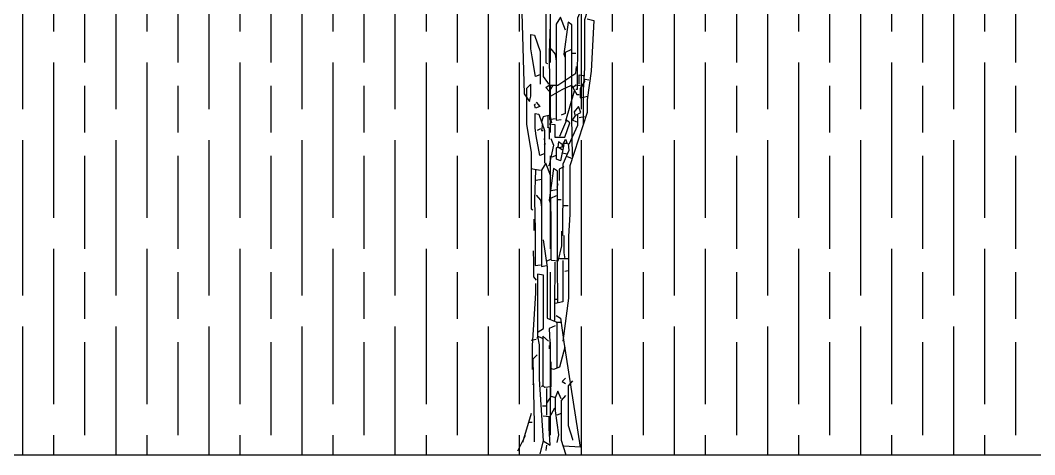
# Model space of a CAD drawing. Header units: centimetres. Extents: x -3096 to 17897, y -3131 to 15798.
# Drawn here: x 5918 to 6572, y -1953 to -1673 of the extents above; entities that cross this region are included whole.
import ezdxf

# ---------------------------------------------------------------- set-up
doc = ezdxf.new("R2010")
doc.units = ezdxf.units.CM

msp = doc.modelspace()

# ---------------------------------------------------------------- hatches: boundary and pattern name
at = {"transparency": 33554508}
h = msp.add_hatch(dxfattribs=at)
h.set_pattern_fill('GOST_WOOD', color=256, scale=10)
h.set_pattern_definition([(90, (0, 600), (60, -4e-15), [100, -20]), (90, (20, 580), (60, -4e-15), [60, -15, 30, -15]), (90, (40, 550), (60, -4e-15), [100, -20])])
h.paths.add_polyline_path([(7264.59, -1952.53), (7264.59, -1352.53), (5264.59, -1352.53), (5264.59, -1952.53), (5464.59, -1952.53)])

# ---------------------------------------------------------------- linework, layer by layer
msp.add_line((5464.59, -1952.53), (7264.59, -1952.53))
at = {"color": 84}
for points in [[(6250.92, -1573.82), (6252.44, -1625.87), (6255.9, -1630.85), (6256.74, -1627.53), (6256.74, -1619.78), (6253.97, -1622.55), (6253.97, -1645.8), (6257.01, -1663.52), (6257.01, -1700.06), (6258.12, -1700.61)], [(6300.25, -1608.41), (6295.77, -1611.47), (6293, -1629.74), (6293, -1638.05), (6281.93, -1672.38), (6281.93, -1703.38), (6281.1, -1717.78), (6281.1, -1739.92), (6281.1, -1739.92)], [(6280.82, -1657.98), (6281.37, -1662.41), (6277.5, -1671.27), (6277.5, -1695.08), (6277.22, -1703.94), (6277.22, -1717.22), (6276.39, -1717.22)], [(6241.51, -1667.95), (6243.03, -1719.99), (6246.49, -1724.97), (6247.32, -1721.65), (6247.32, -1713.9), (6244.55, -1716.67), (6244.55, -1739.92), (6247.6, -1757.64), (6247.6, -1794.18), (6248.71, -1794.74)], [(6269.75, -1679.02), (6266.42, -1670.72), (6263.66, -1675.14), (6263.66, -1700.06), (6263.66, -1731.07), (6263.66, -1737.16), (6266.98, -1736.6)], [(6288.02, -1672.93), (6286.36, -1705.6), (6283.59, -1723.87), (6283.59, -1732.17), (6272.51, -1766.5), (6272.51, -1797.51), (6271.68, -1811.9), (6271.68, -1851.76), (6268.09, -1879.45)], [(6283.59, -1671.82), (6288.02, -1672.93)], [(6259.78, -1675.14), (6259.23, -1693.97), (6259.5, -1713.9), (6259.5, -1736.6), (6263.1, -1736.05)], [(6274.18, -1760.41), (6273.9, -1734.94), (6273.9, -1675.7), (6271.41, -1674.04), (6268.64, -1694.52), (6269.19, -1696.18)], [(6253.14, -1707.81), (6250.37, -1708.92), (6248.15, -1696.18), (6247.32, -1691.2), (6247.32, -1681.79), (6249.81, -1682.34), (6253.41, -1692.86), (6253.41, -1713.9)], [(6260.34, -1691.2), (6263.1, -1694.52), (6263.66, -1698.95)], [(6273.07, -1691.75), (6269.47, -1693.42), (6269.61, -1710.03), (6269.61, -1732.73), (6266.98, -1733.83)], [(6274.18, -1693.97), (6276.39, -1693.97)], [(6255.35, -1702.53), (6255.35, -1708.92), (6258.12, -1712.79), (6258.67, -1713.9)], [(6261.44, -1715.01), (6259.23, -1718.33), (6257.01, -1716.12), (6259.23, -1714.46), (6264.76, -1714.46), (6276.39, -1706.7), (6276.87, -1702.53)], [(6278.6, -1713.9), (6278.6, -1707.81), (6281.37, -1708.36), (6281.93, -1712.24), (6279.16, -1716.67), (6279.16, -1722.76), (6284.14, -1721.65)], [(6282.48, -1710.58), (6284.7, -1711.13)], [(6260.06, -1733.83), (6260.06, -1721.65), (6267.53, -1717.22), (6273.62, -1714.46), (6276.94, -1720.55), (6278.6, -1720.55)], [(6275.28, -1718.33), (6269.75, -1737.71)], [(6279.16, -1715.01), (6276.39, -1714.46), (6274.73, -1716.12)], [(6281.1, -1714.46), (6281.1, -1722.21)], [(6250.92, -1725.53), (6253.14, -1728.3), (6250.37, -1729.4), (6249.81, -1727.19), (6250.37, -1726.64)], [(6276.94, -1738.26), (6274.18, -1737.16), (6276.39, -1733.83), (6279.71, -1732.17), (6278.05, -1728.3), (6275.28, -1731.62), (6275.84, -1733.83)], [(6255.9, -1758.75), (6253.14, -1759.86), (6250.92, -1747.12), (6250.09, -1742.14), (6250.09, -1732.73), (6252.58, -1733.28), (6256.18, -1743.8), (6256.18, -1764.84)], [(6260.89, -1738.82), (6259.78, -1733.83), (6255.35, -1734.94), (6254.24, -1738.26)], [(6258.4, -1734.39), (6258.4, -1741.58)], [(6259.23, -1739.37), (6262.83, -1739.92), (6262.83, -1747.95), (6269.19, -1747.95), (6272.51, -1738.82), (6270.3, -1737.16), (6265.87, -1747.68)], [(6277.5, -1733.83), (6277.5, -1740.48), (6271.96, -1752.66)], [(6281.93, -1734.94), (6278.6, -1735.49)], [(6253.69, -1742.69), (6251.48, -1743.8)], [(6254.8, -1739.37), (6254.24, -1743.8), (6255.35, -1743.8)], [(6259.5, -1749.34), (6259.5, -1742.14), (6258.12, -1741.58)], [(6255.9, -1748.78), (6256.46, -1752.66), (6255.9, -1753.21)], [(6260.33, -1748.78), (6261.99, -1753.21), (6259.23, -1765.95), (6258.67, -1766.5)], [(6267.53, -1752.66), (6265.32, -1751), (6264.76, -1754.32), (6267.53, -1755.98)], [(6267.53, -1753.77), (6269.75, -1749.34), (6270.85, -1752.1), (6268.09, -1752.1)], [(6268.64, -1752.66), (6266.42, -1763.18), (6263.93, -1762.07), (6263.93, -1754.87), (6264.76, -1754.32)], [(6268.09, -1754.32), (6265.87, -1754.87)], [(6271.41, -1752.1), (6271.96, -1756.53), (6268.09, -1765.39), (6268.09, -1789.2), (6267.81, -1798.06), (6267.81, -1811.35), (6266.98, -1811.35)], [(6267.53, -1758.19), (6270.85, -1758.75)], [(6260.33, -1773.14), (6257.01, -1764.84), (6254.24, -1769.27), (6254.24, -1794.18), (6254.24, -1825.19), (6254.24, -1831.28), (6257.57, -1830.73)], [(6263.66, -1759.86), (6260.89, -1760.96)], [(6270.85, -1760.41), (6273.62, -1761.52)], [(6247.6, -1768.16), (6249.81, -1768.71), (6253.69, -1769.27)], [(6250.37, -1769.27), (6249.81, -1788.09), (6250.09, -1808.02), (6250.09, -1830.73), (6253.69, -1830.17)], [(6264.76, -1854.53), (6264.49, -1829.06), (6264.49, -1769.82), (6261.99, -1768.16), (6259.23, -1788.65), (6259.78, -1790.31)], [(6268.64, -1767.05), (6265.59, -1768.71), (6265.59, -1775.91)], [(6254.24, -1775.36), (6250.92, -1775.91)], [(6264.76, -1778.13), (6264.21, -1780.34)], [(6264.21, -1782), (6260.33, -1782.56)], [(6250.92, -1785.32), (6253.69, -1788.65), (6254.24, -1793.08)], [(6263.66, -1785.88), (6260.06, -1787.54), (6260.2, -1804.15), (6260.2, -1826.85), (6257.57, -1827.96)], [(6264.76, -1788.09), (6266.98, -1788.09)], [(6268.64, -1791.97), (6271.41, -1791.97)], [(6249.26, -1800.83), (6249.26, -1808.02)], [(6267.25, -1808.58), (6267.25, -1817.99), (6264.76, -1827.96), (6260.89, -1827.4), (6260.33, -1826.85)], [(6255.35, -1814.12), (6257.84, -1831.83), (6257.84, -1864.5), (6264.21, -1867.27), (6264.21, -1896.61)], [(6268.64, -1811.35), (6268.64, -1822.42), (6269.19, -1826.3)], [(6248.98, -1821.31), (6249.12, -1828.51), (6249.12, -1837.92), (6250.92, -1840.14)], [(6262.83, -1828.51), (6262.69, -1857.3), (6262.69, -1866.16)], [(6268.09, -1827.4), (6268.09, -1837.92), (6268.09, -1853.98), (6263.1, -1855.09)], [(6271.41, -1826.3), (6265.87, -1826.3)], [(6252.03, -1873.36), (6255.63, -1871.14), (6255.49, -1861.73), (6255.49, -1836.82), (6251.75, -1836.26), (6251.61, -1845.67), (6251.61, -1875.57), (6251.48, -1877.79)], [(6271.41, -1834.05), (6269.19, -1834.6)], [(6250.37, -1842.35), (6250.37, -1848.44), (6248.15, -1882.22), (6248.15, -1897.72)], [(6262.55, -1852.32), (6264.76, -1852.32)], [(6263.66, -1862.84), (6266.42, -1864.5), (6268.64, -1880), (6279.21, -1947.75), (6268.64, -1947)], [(6263.1, -1869.48), (6259.23, -1871.14), (6259.78, -1884.43), (6259.78, -1895.5)], [(6263.66, -1867.27), (6266.42, -1867.27)], [(6254.8, -1877.79), (6251.75, -1876.13), (6252.72, -1881.66), (6252.72, -1903.81), (6255.35, -1943.67), (6253.14, -1951.98)], [(6258.67, -1879.45), (6255.07, -1876.13), (6255.21, -1881.66), (6255.21, -1908.24), (6254.24, -1908.79)], [(6250.92, -1878.34), (6247.6, -1878.89)], [(6259.23, -1882.22), (6259.23, -1884.43)], [(6251.48, -1888.31), (6248.71, -1891.07), (6249.54, -1932.6), (6249.54, -1944.23)], [(6269.19, -1883.32), (6265.87, -1896.06), (6261.99, -1897.72), (6260.89, -1897.17)], [(6260.33, -1892.74), (6260.33, -1908.79), (6256.46, -1909.35), (6255.35, -1908.24)], [(6248.98, -1900.49), (6248.98, -1907.13), (6248.71, -1907.68)], [(6269.75, -1903.26), (6267.53, -1905.47), (6269.75, -1906.58)], [(6274.25, -1904.92), (6271.48, -1908.24), (6271.48, -1933.71), (6274.25, -1942.57), (6274.25, -1943.12)], [(6260.06, -1909.35), (6260.06, -1915.44), (6257.57, -1919.31)], [(6257.57, -1909.9), (6257.57, -1927.06)], [(6260.33, -1914.88), (6262.55, -1915.44)], [(6266.98, -1916.54), (6264.76, -1911.56), (6263.1, -1915.99), (6263.1, -1924.29), (6265.32, -1939.8), (6264.21, -1944.78)], [(6269.75, -1914.33), (6266.98, -1917.65), (6266.98, -1943.12), (6269.75, -1951.98), (6269.75, -1952.53)], [(6254.8, -1920.97), (6257.01, -1920.97)], [(6247.6, -1925.96), (6242.06, -1944.78)], [(6255.35, -1943.67), (6259.78, -1946.44), (6259.23, -1935.37), (6259.23, -1928.17), (6255.35, -1927.62)], [(6262.55, -1922.63), (6259.23, -1928.72)], [(6266.98, -1925.96), (6264.21, -1927.06)], [(6245.94, -1931.49), (6248.15, -1931.49)], [(6259.78, -1930.39), (6259.78, -1932.6)], [(6243.72, -1940.35), (6238.74, -1950.32)], [(6257.57, -1946.44), (6257.01, -1949.76)]]:
    msp.add_lwpolyline(points, dxfattribs=at)

doc.saveas('drawing.dxf')
